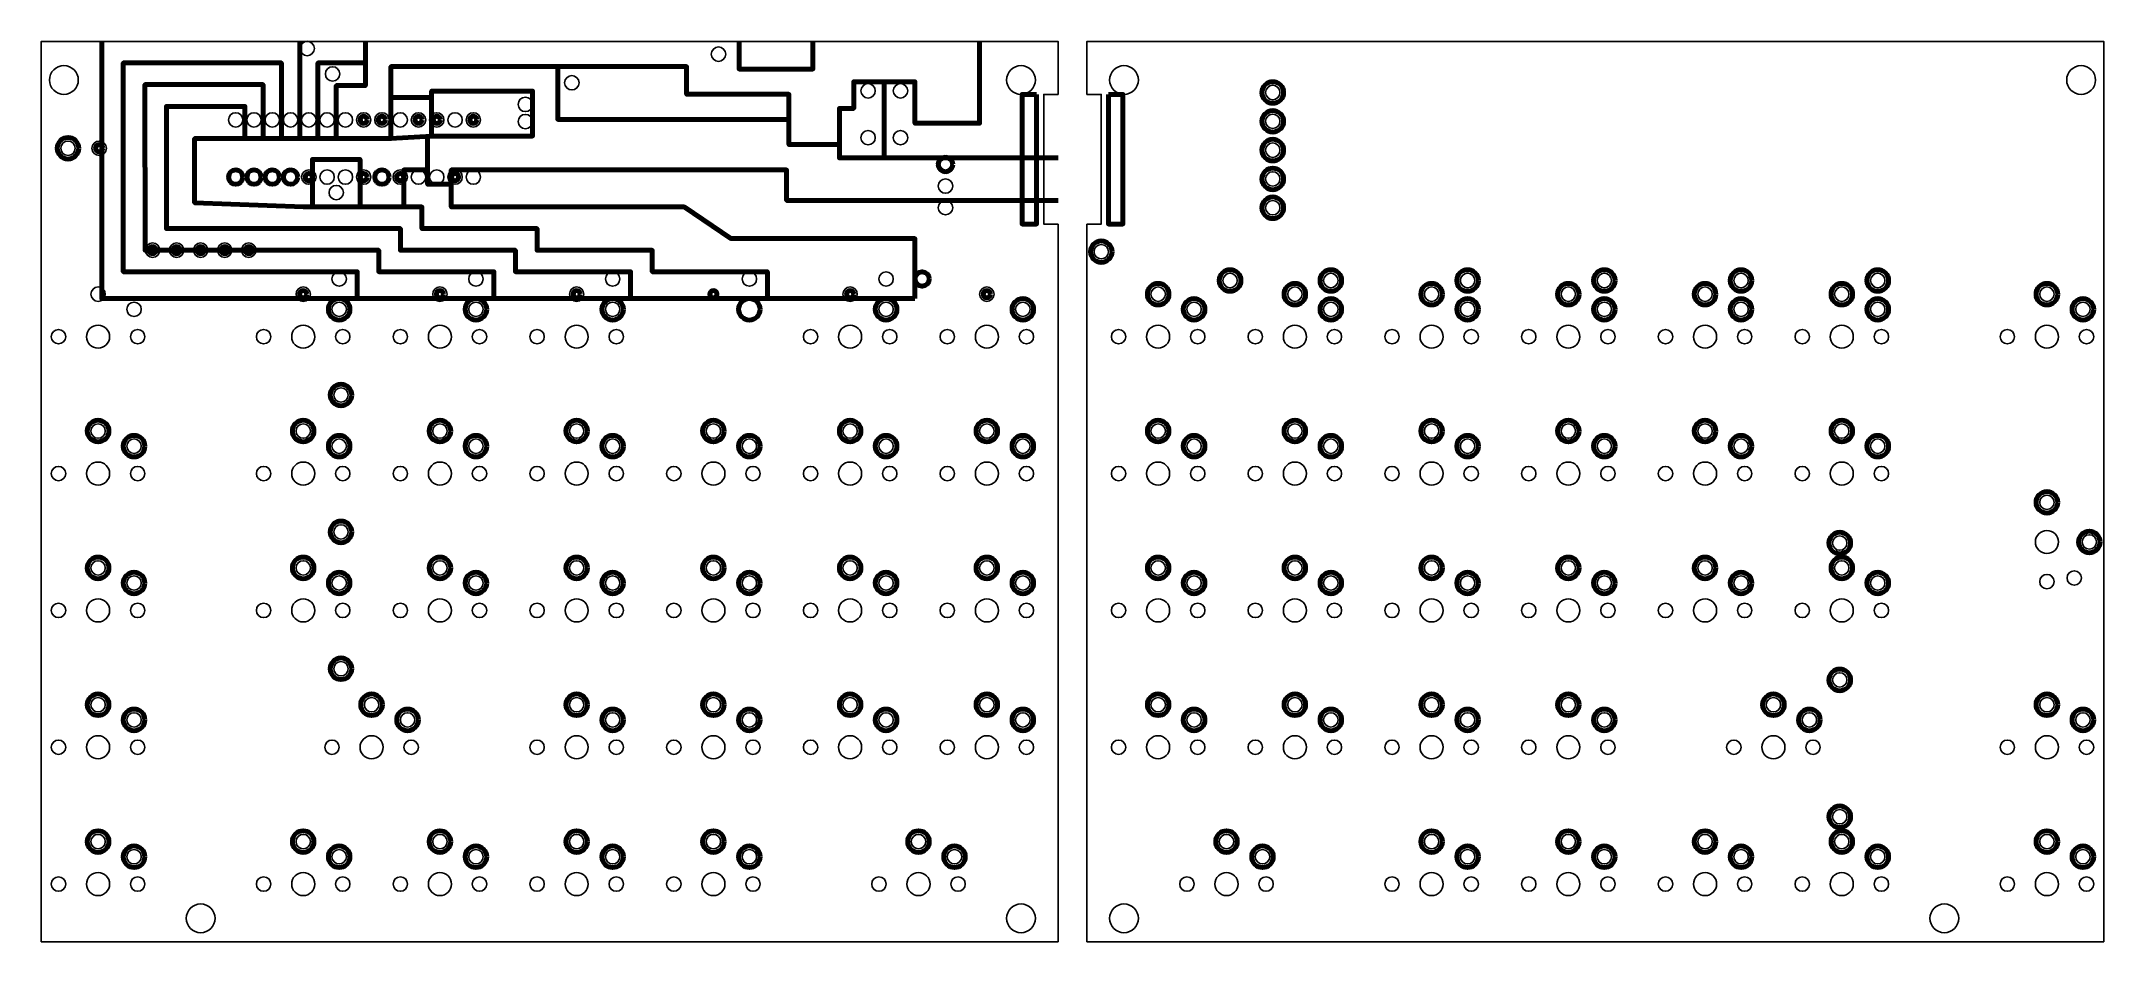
# Model space of a CAD drawing. Header units: millimetres. Extents: x -22 to 264, y -3 to 122.
import ezdxf

# ---------------------------------------------------------------- set-up
doc = ezdxf.new("R2010")
doc.units = ezdxf.units.MM
doc.layers.add('pcb-cuts', color=211, linetype='Continuous')
doc.layers.add('toolpath-pcb-top', color=15, linetype='Continuous', lineweight=200)

msp = doc.modelspace()

# ---------------------------------------------------------------- linework, layer by layer
at = {"layer": 'pcb-cuts'}
for points in [[(119.15, 96.38), (117.15, 96.38), (117.15, 114.38), (119.15, 114.38), (119.15, 121.75), (-22.15, 121.75), (-22.15, -3.25), (119.15, -3.25)], [(123.15, 96.38), (123.15, -3.25), (264.45, -3.25), (264.45, 121.75), (123.15, 121.75), (123.15, 114.38), (125.15, 114.38), (125.15, 96.38)]]:
    msp.add_lwpolyline(points, close=True, dxfattribs=at)
for centre, radius in [((14.8, 120.76), 1), ((71.96, 119.97), 1), ((-19, 116.38), 2), ((18.33, 117.23), 1), ((114, 116.38), 2), ((128.3, 116.38), 2), ((261.3, 116.38), 2), ((51.58, 116), 1), ((92.75, 114.88), 1), ((97.25, 114.88), 1), ((148.98, 114.65), 1), ((4.87, 110.85), 1), ((7.41, 110.85), 1), ((9.95, 110.85), 1), ((12.49, 110.85), 1), ((15.03, 110.85), 1), ((17.57, 110.85), 1), ((20.11, 110.85), 1), ((22.65, 110.85), 1), ((25.19, 110.85), 1), ((27.73, 110.85), 1), ((30.27, 110.85), 1), ((32.81, 110.85), 1), ((35.35, 110.85), 1), ((37.89, 110.85), 1), ((45.12, 113), 1), ((45.12, 110.62), 1), ((92.75, 108.38), 1), ((97.25, 108.38), 1), ((148.98, 110.65), 1), ((-18.43, 106.91), 1), ((-14.1, 106.91), 1), ((148.98, 106.65), 1), ((4.87, 102.91), 1), ((7.41, 102.91), 1), ((9.95, 102.91), 1), ((12.49, 102.91), 1), ((15.03, 102.91), 1), ((17.57, 102.91), 1), ((20.11, 102.91), 1), ((22.65, 102.91), 1), ((25.19, 102.91), 1), ((27.73, 102.91), 1), ((30.27, 102.91), 1), ((32.81, 102.91), 1), ((35.35, 102.91), 1), ((37.89, 102.91), 1), ((103.5, 104.66), 1), ((148.98, 102.65), 1), ((18.84, 100.76), 1), ((103.5, 101.66), 1), ((103.5, 98.66), 1), ((148.98, 98.65), 1), ((-6.68, 92.76), 1), ((-3.34, 92.76), 1), ((0, 92.76), 1), ((3.34, 92.76), 1), ((6.68, 92.76), 1), ((125.15, 92.55), 1), ((19.25, 88.76), 1), ((38.25, 88.76), 1), ((57.25, 88.76), 1), ((76.25, 88.76), 1), ((95.25, 88.76), 1), ((100.25, 88.76), 1), ((143.05, 88.55), 1), ((157.05, 88.55), 1), ((176.05, 88.55), 1), ((195.05, 88.55), 1), ((214.05, 88.55), 1), ((233.05, 88.55), 1), ((-14.25, 86.65), 1), ((14.25, 86.65), 1), ((33.25, 86.65), 1), ((52.25, 86.65), 1), ((90.25, 86.65), 1), ((109.25, 86.65), 1), ((133.05, 86.65), 1), ((152.05, 86.65), 1), ((171.05, 86.65), 1), ((190.05, 86.65), 1), ((209.05, 86.65), 1), ((228.05, 86.65), 1), ((256.55, 86.65), 1), ((-9.25, 84.55), 1), ((19.25, 84.55), 1), ((38.25, 84.55), 1), ((57.25, 84.55), 1), ((95.25, 84.55), 1), ((114.25, 84.55), 1), ((138.05, 84.55), 1), ((157.05, 84.55), 1), ((176.05, 84.55), 1), ((195.05, 84.55), 1), ((214.05, 84.55), 1), ((233.05, 84.55), 1), ((261.55, 84.55), 1), ((-19.75, 80.75), 1), ((-14.25, 80.75), 1.6), ((-8.75, 80.75), 1), ((8.75, 80.75), 1), ((14.25, 80.75), 1.6), ((19.75, 80.75), 1), ((27.75, 80.75), 1), ((33.25, 80.75), 1.6), ((38.75, 80.75), 1), ((46.75, 80.75), 1), ((52.25, 80.75), 1.6), ((57.75, 80.75), 1), ((84.75, 80.75), 1), ((90.25, 80.75), 1.6), ((95.75, 80.75), 1), ((103.75, 80.75), 1), ((109.25, 80.75), 1.6), ((114.75, 80.75), 1), ((127.55, 80.75), 1), ((133.05, 80.75), 1.6), ((138.55, 80.75), 1), ((146.55, 80.75), 1), ((152.05, 80.75), 1.6), ((157.55, 80.75), 1), ((165.55, 80.75), 1), ((171.05, 80.75), 1.6), ((176.55, 80.75), 1), ((184.55, 80.75), 1), ((190.05, 80.75), 1.6), ((195.55, 80.75), 1), ((203.55, 80.75), 1), ((209.05, 80.75), 1.6), ((214.55, 80.75), 1), ((222.55, 80.75), 1), ((228.05, 80.75), 1.6), ((233.55, 80.75), 1), ((251.05, 80.75), 1), ((256.55, 80.75), 1.6), ((262.05, 80.75), 1), ((19.5, 72.65), 1), ((-14.25, 67.65), 1), ((-9.25, 65.55), 1), ((14.25, 67.65), 1), ((19.25, 65.55), 1), ((33.25, 67.65), 1), ((38.25, 65.55), 1), ((52.25, 67.65), 1), ((57.25, 65.55), 1), ((71.25, 67.65), 1), ((76.25, 65.55), 1), ((90.25, 67.65), 1), ((95.25, 65.55), 1), ((109.25, 67.65), 1), ((114.25, 65.55), 1), ((133.05, 67.65), 1), ((138.05, 65.55), 1), ((152.05, 67.65), 1), ((157.05, 65.55), 1), ((171.05, 67.65), 1), ((176.05, 65.55), 1), ((190.05, 67.65), 1), ((195.05, 65.55), 1), ((209.05, 67.65), 1), ((214.05, 65.55), 1), ((228.05, 67.65), 1), ((233.05, 65.55), 1), ((-14.25, 61.75), 1.6), ((14.25, 61.75), 1.6), ((33.25, 61.75), 1.6), ((52.25, 61.75), 1.6), ((71.25, 61.75), 1.6), ((90.25, 61.75), 1.6), ((109.25, 61.75), 1.6), ((133.05, 61.75), 1.6), ((152.05, 61.75), 1.6), ((171.05, 61.75), 1.6), ((190.05, 61.75), 1.6), ((209.05, 61.75), 1.6), ((228.05, 61.75), 1.6), ((-19.75, 61.75), 1), ((-8.75, 61.75), 1), ((8.75, 61.75), 1), ((19.75, 61.75), 1), ((27.75, 61.75), 1), ((38.75, 61.75), 1), ((46.75, 61.75), 1), ((57.75, 61.75), 1), ((65.75, 61.75), 1), ((76.75, 61.75), 1), ((84.75, 61.75), 1), ((95.75, 61.75), 1), ((103.75, 61.75), 1), ((114.75, 61.75), 1), ((127.55, 61.75), 1), ((138.55, 61.75), 1), ((146.55, 61.75), 1), ((157.55, 61.75), 1), ((165.55, 61.75), 1), ((176.55, 61.75), 1), ((184.55, 61.75), 1), ((195.55, 61.75), 1), ((203.55, 61.75), 1), ((214.55, 61.75), 1), ((222.55, 61.75), 1), ((233.55, 61.75), 1), ((256.55, 57.75), 1), ((19.5, 53.65), 1), ((227.77, 52.1), 1), ((256.55, 52.25), 1.6), ((262.45, 52.25), 1), ((-14.25, 48.65), 1), ((14.25, 48.65), 1), ((33.25, 48.65), 1), ((52.25, 48.65), 1), ((71.25, 48.65), 1), ((90.25, 48.65), 1), ((109.25, 48.65), 1), ((133.05, 48.65), 1), ((152.05, 48.65), 1), ((171.05, 48.65), 1), ((190.05, 48.65), 1), ((209.05, 48.65), 1), ((228.05, 48.65), 1), ((-9.25, 46.55), 1), ((19.25, 46.55), 1), ((38.25, 46.55), 1), ((57.25, 46.55), 1), ((76.25, 46.55), 1), ((95.25, 46.55), 1), ((114.25, 46.55), 1), ((138.05, 46.55), 1), ((157.05, 46.55), 1), ((176.05, 46.55), 1), ((195.05, 46.55), 1), ((214.05, 46.55), 1), ((233.05, 46.55), 1), ((256.55, 46.75), 1), ((260.35, 47.25), 1), ((-19.75, 42.75), 1), ((-14.25, 42.75), 1.6), ((-8.75, 42.75), 1), ((8.75, 42.75), 1), ((14.25, 42.75), 1.6), ((19.75, 42.75), 1), ((27.75, 42.75), 1), ((33.25, 42.75), 1.6), ((38.75, 42.75), 1), ((46.75, 42.75), 1), ((52.25, 42.75), 1.6), ((57.75, 42.75), 1), ((65.75, 42.75), 1), ((71.25, 42.75), 1.6), ((76.75, 42.75), 1), ((84.75, 42.75), 1), ((90.25, 42.75), 1.6), ((95.75, 42.75), 1), ((103.75, 42.75), 1), ((109.25, 42.75), 1.6), ((114.75, 42.75), 1), ((127.55, 42.75), 1), ((133.05, 42.75), 1.6), ((138.55, 42.75), 1), ((146.55, 42.75), 1), ((152.05, 42.75), 1.6), ((157.55, 42.75), 1), ((165.55, 42.75), 1), ((171.05, 42.75), 1.6), ((176.55, 42.75), 1), ((184.55, 42.75), 1), ((190.05, 42.75), 1.6), ((195.55, 42.75), 1), ((203.55, 42.75), 1), ((209.05, 42.75), 1.6), ((214.55, 42.75), 1), ((222.55, 42.75), 1), ((228.05, 42.75), 1.6), ((233.55, 42.75), 1), ((19.5, 34.65), 1), ((227.77, 33.1), 1), ((-14.25, 29.65), 1), ((23.75, 29.65), 1), ((52.25, 29.65), 1), ((71.25, 29.65), 1), ((90.25, 29.65), 1), ((109.25, 29.65), 1), ((133.05, 29.65), 1), ((152.05, 29.65), 1), ((171.05, 29.65), 1), ((190.05, 29.65), 1), ((218.55, 29.65), 1), ((256.55, 29.65), 1), ((-9.25, 27.55), 1), ((28.75, 27.55), 1), ((57.25, 27.55), 1), ((76.25, 27.55), 1), ((95.25, 27.55), 1), ((114.25, 27.55), 1), ((138.05, 27.55), 1), ((157.05, 27.55), 1), ((176.05, 27.55), 1), ((195.05, 27.55), 1), ((223.55, 27.55), 1), ((261.55, 27.55), 1), ((-19.75, 23.75), 1), ((-14.25, 23.75), 1.6), ((-8.75, 23.75), 1), ((18.25, 23.75), 1), ((23.75, 23.75), 1.6), ((29.25, 23.75), 1), ((46.75, 23.75), 1), ((52.25, 23.75), 1.6), ((57.75, 23.75), 1), ((65.75, 23.75), 1), ((71.25, 23.75), 1.6), ((76.75, 23.75), 1), ((84.75, 23.75), 1), ((90.25, 23.75), 1.6), ((95.75, 23.75), 1), ((103.75, 23.75), 1), ((109.25, 23.75), 1.6), ((114.75, 23.75), 1), ((127.55, 23.75), 1), ((133.05, 23.75), 1.6), ((138.55, 23.75), 1), ((146.55, 23.75), 1), ((152.05, 23.75), 1.6), ((157.55, 23.75), 1), ((165.55, 23.75), 1), ((171.05, 23.75), 1.6), ((176.55, 23.75), 1), ((184.55, 23.75), 1), ((190.05, 23.75), 1.6), ((195.55, 23.75), 1), ((213.05, 23.75), 1), ((218.55, 23.75), 1.6), ((224.05, 23.75), 1), ((251.05, 23.75), 1), ((256.55, 23.75), 1.6), ((262.05, 23.75), 1), ((227.77, 14.1), 1), ((-14.25, 10.65), 1), ((14.25, 10.65), 1), ((33.25, 10.65), 1), ((52.25, 10.65), 1), ((71.25, 10.65), 1), ((99.75, 10.65), 1), ((142.55, 10.65), 1), ((171.05, 10.65), 1), ((190.05, 10.65), 1), ((209.05, 10.65), 1), ((228.05, 10.65), 1), ((256.55, 10.65), 1), ((-9.25, 8.55), 1), ((19.25, 8.55), 1), ((38.25, 8.55), 1), ((57.25, 8.55), 1), ((76.25, 8.55), 1), ((104.75, 8.55), 1), ((147.55, 8.55), 1), ((176.05, 8.55), 1), ((195.05, 8.55), 1), ((214.05, 8.55), 1), ((233.05, 8.55), 1), ((261.55, 8.55), 1), ((-19.75, 4.75), 1), ((-14.25, 4.75), 1.6), ((-8.75, 4.75), 1), ((8.75, 4.75), 1), ((14.25, 4.75), 1.6), ((19.75, 4.75), 1), ((27.75, 4.75), 1), ((33.25, 4.75), 1.6), ((38.75, 4.75), 1), ((46.75, 4.75), 1), ((52.25, 4.75), 1.6), ((57.75, 4.75), 1), ((65.75, 4.75), 1), ((71.25, 4.75), 1.6), ((76.75, 4.75), 1), ((94.25, 4.75), 1), ((99.75, 4.75), 1.6), ((105.25, 4.75), 1), ((137.05, 4.75), 1), ((142.55, 4.75), 1.6), ((148.05, 4.75), 1), ((165.55, 4.75), 1), ((171.05, 4.75), 1.6), ((176.55, 4.75), 1), ((184.55, 4.75), 1), ((190.05, 4.75), 1.6), ((195.55, 4.75), 1), ((203.55, 4.75), 1), ((209.05, 4.75), 1.6), ((214.55, 4.75), 1), ((222.55, 4.75), 1), ((228.05, 4.75), 1.6), ((233.55, 4.75), 1), ((251.05, 4.75), 1), ((256.55, 4.75), 1.6), ((262.05, 4.75), 1), ((0, 0), 2), ((114, 0), 2), ((128.3, 0), 2), ((242.3, 0), 2)]:
    msp.add_circle(centre, radius, dxfattribs=at)
at = {"layer": 'toolpath-pcb-top'}
for points in [[(21.75, 86.05), (-13.75, 86.05), (-13.75, 121.75)], [(11.22, 108.25), (13.76, 108.25), (13.76, 121.75)], [(13.76, 108.25), (16.3, 108.25), (16.3, 118.76), (22.89, 118.76), (22.89, 121.75)], [(18.84, 108.25), (26.44, 108.25), (26.44, 118.26), (67.53, 118.26), (67.53, 114.41), (81.75, 114.41), (81.75, 107.41), (88.75, 107.41), (88.75, 112.45), (90.76, 112.45), (90.76, 116.14), (99.25, 116.14), (99.25, 110.38), (108.25, 110.38), (108.25, 121.75)], [(85.09, 121.75), (85.09, 117.91), (74.82, 117.91), (74.82, 121.75)], [(40.75, 86.05), (21.75, 86.05), (21.75, 89.76), (-10.75, 89.76), (-10.75, 118.76), (11.22, 118.76), (11.22, 108.25), (8.68, 108.25)], [(22.89, 118.76), (22.89, 115.62), (18.84, 115.62), (18.84, 108.25), (16.3, 108.25)], [(81.75, 110.91), (49.62, 110.91), (49.62, 118.26)], [(59.75, 86.05), (40.75, 86.05), (40.75, 89.76), (24.75, 89.76), (24.75, 92.76), (-7.71, 92.76), (-7.75, 115.76), (8.68, 115.76), (8.68, 108.25), (6.14, 108.25)], [(46.12, 110.62), (46.12, 114.85), (32.08, 114.85), (32.08, 108.6), (46.12, 108.6), (46.12, 110.62)], [(119.15, 105.56), (95, 105.56), (95, 116.14)], [(78.75, 86.05), (59.75, 86.05), (59.75, 89.76), (43.75, 89.76), (43.75, 92.76), (27.75, 92.76), (27.75, 95.76), (-4.75, 95.76), (-4.75, 112.71), (6.14, 112.71), (6.14, 108.25), (-0.84, 108.25), (-0.84, 99.35), (14.28, 98.76), (28.23, 98.76)], [(26.44, 113.98), (32.08, 113.98)], [(26.44, 108.25), (32.08, 108.6)], [(31.54, 103.91), (31.54, 108.6)], [(95, 105.56), (88.75, 105.56), (88.75, 107.41)], [(15.53, 98.76), (15.53, 105.37), (22.15, 105.37), (22.15, 98.76)], [(34.82, 101.91), (34.82, 103.91), (81.42, 103.91), (81.42, 99.66), (119.15, 99.66)]]:
    msp.add_lwpolyline(points, dxfattribs=at)
for points in [[(116.15, 114.38), (116.15, 96.38), (114.15, 96.38), (114.15, 114.38)], [(126.15, 114.38), (126.15, 96.38), (128.15, 96.38), (128.15, 114.38)], [(99.25, 86.05), (78.75, 86.05), (78.75, 89.76), (62.75, 89.76), (62.75, 92.76), (46.75, 92.76), (46.75, 95.76), (30.75, 95.76), (30.75, 98.76), (28.23, 98.76), (28.23, 103.91), (31.54, 103.91), (31.54, 101.91), (34.82, 101.91), (34.82, 98.76), (67.17, 98.76), (73.68, 94.37), (99.25, 94.37), (99.25, 88.76)]]:
    msp.add_lwpolyline(points, close=True, dxfattribs=at)
for centre, radius in [((148.98, 114.65), 1.5), ((148.98, 110.65), 1.5), ((22.65, 110.85), 0.5), ((25.19, 110.85), 0.5), ((30.27, 110.85), 0.5), ((32.81, 110.85), 0.5), ((37.89, 110.85), 0.5), ((-18.43, 106.91), 1.5), ((-14.1, 106.91), 0.5), ((148.98, 106.65), 1.5), ((4.87, 102.91), 1), ((7.41, 102.91), 1), ((9.95, 102.91), 1), ((12.49, 102.91), 1), ((15.03, 102.91), 0.5), ((22.65, 102.91), 0.5), ((25.19, 102.91), 1), ((27.73, 102.91), 0.5), ((35.35, 102.91), 0.5), ((103.5, 104.66), 1), ((148.98, 102.65), 1.5), ((148.98, 98.65), 1.5), ((-6.68, 92.76), 0.5), ((-3.34, 92.76), 0.5), ((0, 92.76), 0.5), ((3.34, 92.76), 0.5), ((6.68, 92.76), 0.5), ((125.15, 92.55), 1.5), ((100.25, 88.76), 1), ((143.05, 88.55), 1.5), ((157.05, 88.55), 1.5), ((176.05, 88.55), 1.5), ((195.05, 88.55), 1.5), ((214.05, 88.55), 1.5), ((233.05, 88.55), 1.5), ((14.25, 86.65), 0.5), ((19.25, 84.55), 1.5), ((33.25, 86.65), 0.5), ((38.25, 84.55), 1.5), ((52.25, 86.65), 0.5), ((57.25, 84.55), 1.5), ((71.25, 86.65), 0.5), ((76.25, 84.55), 1.5), ((90.25, 86.65), 0.5), ((95.25, 84.55), 1.5), ((109.25, 86.65), 0.5), ((114.25, 84.55), 1.5), ((133.05, 86.65), 1.5), ((138.05, 84.55), 1.5), ((152.05, 86.65), 1.5), ((157.05, 84.55), 1.5), ((171.05, 86.65), 1.5), ((176.05, 84.55), 1.5), ((190.05, 86.65), 1.5), ((195.05, 84.55), 1.5), ((209.05, 86.65), 1.5), ((214.05, 84.55), 1.5), ((228.05, 86.65), 1.5), ((233.05, 84.55), 1.5), ((256.55, 86.65), 1.5), ((261.55, 84.55), 1.5), ((19.5, 72.65), 1.5), ((-14.25, 67.65), 1.5), ((14.25, 67.65), 1.5), ((33.25, 67.65), 1.5), ((52.25, 67.65), 1.5), ((71.25, 67.65), 1.5), ((90.25, 67.65), 1.5), ((109.25, 67.65), 1.5), ((133.05, 67.65), 1.5), ((152.05, 67.65), 1.5), ((171.05, 67.65), 1.5), ((190.05, 67.65), 1.5), ((209.05, 67.65), 1.5), ((228.05, 67.65), 1.5), ((-9.25, 65.55), 1.5), ((19.25, 65.55), 1.5), ((38.25, 65.55), 1.5), ((57.25, 65.55), 1.5), ((76.25, 65.55), 1.5), ((95.25, 65.55), 1.5), ((114.25, 65.55), 1.5), ((138.05, 65.55), 1.5), ((157.05, 65.55), 1.5), ((176.05, 65.55), 1.5), ((195.05, 65.55), 1.5), ((214.05, 65.55), 1.5), ((233.05, 65.55), 1.5), ((256.55, 57.75), 1.5), ((19.5, 53.65), 1.5), ((227.77, 52.1), 1.5), ((262.45, 52.25), 1.5), ((-14.25, 48.65), 1.5), ((14.25, 48.65), 1.5), ((33.25, 48.65), 1.5), ((52.25, 48.65), 1.5), ((71.25, 48.65), 1.5), ((90.25, 48.65), 1.5), ((109.25, 48.65), 1.5), ((133.05, 48.65), 1.5), ((152.05, 48.65), 1.5), ((171.05, 48.65), 1.5), ((190.05, 48.65), 1.5), ((209.05, 48.65), 1.5), ((228.05, 48.65), 1.5), ((-9.25, 46.55), 1.5), ((19.25, 46.55), 1.5), ((38.25, 46.55), 1.5), ((57.25, 46.55), 1.5), ((76.25, 46.55), 1.5), ((95.25, 46.55), 1.5), ((114.25, 46.55), 1.5), ((138.05, 46.55), 1.5), ((157.05, 46.55), 1.5), ((176.05, 46.55), 1.5), ((195.05, 46.55), 1.5), ((214.05, 46.55), 1.5), ((233.05, 46.55), 1.5), ((19.5, 34.65), 1.5), ((227.77, 33.1), 1.5), ((-14.25, 29.65), 1.5), ((-9.25, 27.55), 1.5), ((23.75, 29.65), 1.5), ((28.75, 27.55), 1.5), ((52.25, 29.65), 1.5), ((57.25, 27.55), 1.5), ((71.25, 29.65), 1.5), ((76.25, 27.55), 1.5), ((90.25, 29.65), 1.5), ((95.25, 27.55), 1.5), ((109.25, 29.65), 1.5), ((114.25, 27.55), 1.5), ((133.05, 29.65), 1.5), ((138.05, 27.55), 1.5), ((152.05, 29.65), 1.5), ((157.05, 27.55), 1.5), ((171.05, 29.65), 1.5), ((176.05, 27.55), 1.5), ((190.05, 29.65), 1.5), ((195.05, 27.55), 1.5), ((218.55, 29.65), 1.5), ((223.55, 27.55), 1.5), ((256.55, 29.65), 1.5), ((261.55, 27.55), 1.5), ((227.77, 14.1), 1.5), ((-14.25, 10.65), 1.5), ((14.25, 10.65), 1.5), ((33.25, 10.65), 1.5), ((52.25, 10.65), 1.5), ((71.25, 10.65), 1.5), ((99.75, 10.65), 1.5), ((142.55, 10.65), 1.5), ((171.05, 10.65), 1.5), ((190.05, 10.65), 1.5), ((209.05, 10.65), 1.5), ((228.05, 10.65), 1.5), ((256.55, 10.65), 1.5), ((-9.25, 8.55), 1.5), ((19.25, 8.55), 1.5), ((38.25, 8.55), 1.5), ((57.25, 8.55), 1.5), ((76.25, 8.55), 1.5), ((104.75, 8.55), 1.5), ((147.55, 8.55), 1.5), ((176.05, 8.55), 1.5), ((195.05, 8.55), 1.5), ((214.05, 8.55), 1.5), ((233.05, 8.55), 1.5), ((261.55, 8.55), 1.5)]:
    msp.add_circle(centre, radius, dxfattribs=at)

doc.saveas('drawing.dxf')
